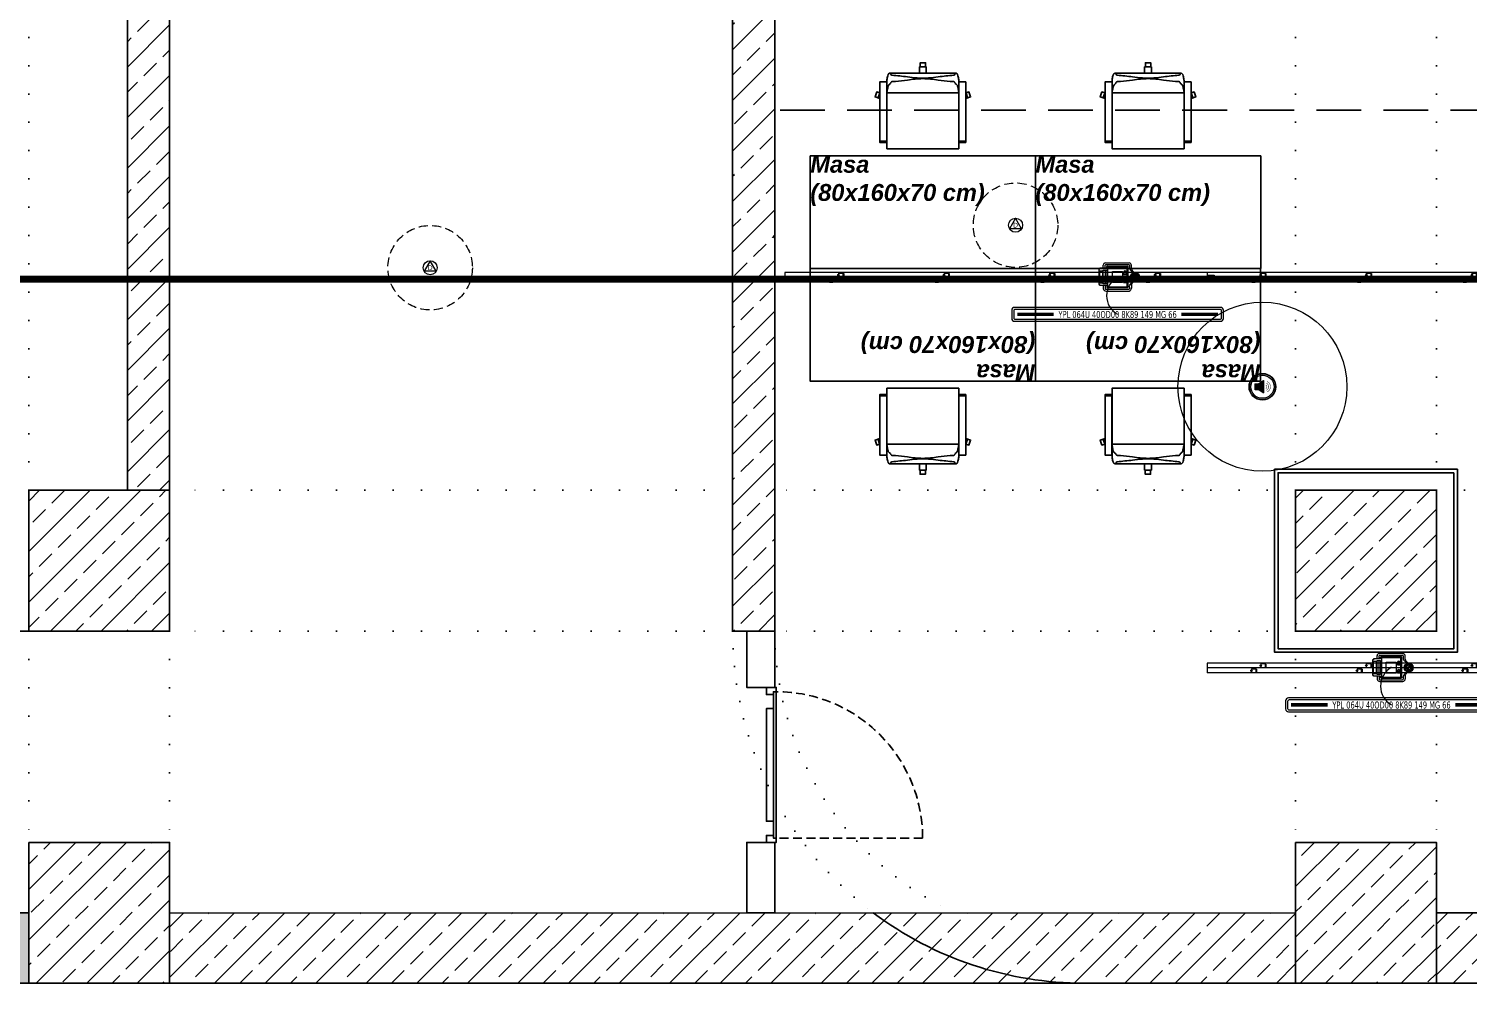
# Model space of a CAD drawing. Header units: centimetres. Extents: x 405564 to 502064, y 46284 to 60634.
# Drawn here: x 483750 to 484772, y 51833 to 52510 of the extents above; entities that cross this region are included whole.
import ezdxf
from ezdxf.enums import TextEntityAlignment as Align
from ezdxf.xclip import XClip

# ---------------------------------------------------------------- set-up
doc = ezdxf.new("R2010")
doc.units = ezdxf.units.CM
doc.header["$XCLIPFRAME"] = 0
for name, pattern in [('ACAD_ISO07W100', [3, 0, -3]), ('BORDER', [1.75, 0.5, -0.25, 0.5, -0.25, 0, -0.25]), ('DASHDOT', [25.4, 12.7, -6.35, 0, -6.35]), ('DOT', [0.25, 0, -0.25]), ('HIDDEN', [9.525, 6.35, -3.175])]:
    doc.linetypes.add(name, pattern=pattern)
doc.layers.get('0').update_dxf_attribs({"color": 8, "lineweight": 9})
for name, color, linetype, lineweight in [('---___EB_draft00_parselsiniri', 8, 'BORDER', 9), ('0-KRCN-AYDINLATMA-130426', 8, 'Continuous', 9), ('0-KRCN-MİMARİ-220526', 8, 'Continuous', 9)]:
    doc.layers.add(name, color=color, linetype=linetype, lineweight=lineweight)
for name, color, linetype in [('AS_CIZGI_ARSA', 8, 'Continuous'), ('AS_DOS_TERAS_UST', 8, 'ACAD_ISO07W100'), ('AS_DUV_ALCIPAN_YANGINA-SUYA DAYANIMLI', 8, 'Continuous'), ('AS_DUV_GAZBETON', 8, 'Continuous'), ('AS_KAPI_POZ', 8, 'Continuous'), ('AS_KAPI_SAC', 8, 'Continuous'), ('AS_TA_BETONARME', 5, 'Continuous'), ('AS_TA_TARAMA', 8, 'Continuous'), ('AS_TEFR_CIHAZ', 8, 'Continuous'), ('AS_TEFR_MOB', 8, 'Continuous')]:
    doc.layers.add(name, color=color, linetype=linetype)
doc.styles.add('2', font='arial.ttf', dxfattribs={"width": 0.9, "height": 200})
doc.styles.add('Kalin02', font='arialbd.ttf')
doc.styles.add('OLCU', font='romanstw.shx', dxfattribs={"width": 0.6})
doc.styles.add('TAHOMA', font='tahoma.ttf')
pattern_1 = [(225, (17560.68, -7819.299), (17.96051, -17.96051), []), (225, (17542.72, -7819.299), (17.96051, -17.96051), [12.7, -6.35])]
pattern_2 = [(225, (14313.18, -8756.454), (17.9605, -17.9605), []), (225, (14295.22, -8756.454), (17.9605, -17.9605), [12.7, -6.35])]
pattern_3 = [(225, (-115236.053, 63695.445), (17.9605122, -17.9605122), []), (225, (-115254.013, 63695.445), (17.9605122, -17.9605122), [12.7, -6.35])]

# ---------------------------------------------------------------- blocks, each defined once
blk = doc.blocks.new('YPL 064U 40OD00 8K89 149 MG 66')
at = {"layer": '0-KRCN-AYDINLATMA-130426'}
for points in [[(75.2, -2.9), (75.2, 2.9, 0.414214), (73.2, 4.9), (-73.2, 4.9, 0.414214), (-75.2, 2.9), (-75.2, -2.9, 0.414214), (-73.2, -4.9), (73.2, -4.9, 0.414214)], [(73.8, -2.5), (73.8, 2.5, 0.414214), (72.8, 3.5), (-72.8, 3.5, 0.414214), (-73.8, 2.5), (-73.8, -2.5, 0.414214), (-72.8, -3.5), (72.8, -3.5, 0.414214)]]:
    blk.add_lwpolyline(points, format="xyb", close=True, dxfattribs=at)
at = {"layer": '0-KRCN-AYDINLATMA-130426', "const_width": 2.51, "elevation": 1.3}
for points in [[(-71.3, 0), (-45.4, 0)], [(45.4, 0), (71.3, 0)]]:
    blk.add_lwpolyline(points, dxfattribs=at)
at = {"layer": '0-KRCN-AYDINLATMA-130426', "ltscale": 60, "style": 'TAHOMA', "width": 0.8}
blk.add_text('YPL 064U 40OD00 8K89 149 MG 66', height=5, dxfattribs=at).set_placement((0, -0.1), align=Align.MIDDLE_CENTER)
blk = doc.blocks.new('25A BUSBAR 3MT')
at = {"layer": '0-KRCN-AYDINLATMA-130426'}
for p, q in [((3000, 34), (0, 34)), ((0, 34), (0, -34)), ((3000, 0), (0, 0)), ((385, 17), (377, 17)), ((381, 28), (381, 22)), ((381, 20), (381, 14)), ((381, 12), (381, 6)), ((384, 31), (409, 31)), ((384, 3), (409, 3)), ((412, 27), (412, 28)), ((412, 28), (415, 28)), ((412, 7), (412, 6)), ((412, 6), (415, 6)), ((415, 27), (415, 28)), ((415, 7), (415, 6)), ((418, 27), (418, 7)), ((1135, 17), (1127, 17)), ((1131, 28), (1131, 22)), ((1131, 20), (1131, 14)), ((1131, 12), (1131, 6)), ((1134, 31), (1159, 31)), ((1134, 3), (1159, 3)), ((1162, 27), (1162, 28)), ((1162, 28), (1165, 28)), ((1162, 7), (1162, 6)), ((1162, 6), (1165, 6)), ((1165, 27), (1165, 28)), ((1165, 7), (1165, 6)), ((1168, 27), (1168, 7)), ((1885, 17), (1877, 17)), ((1881, 28), (1881, 22)), ((1881, 20), (1881, 14)), ((1881, 12), (1881, 6)), ((1884, 31), (1909, 31)), ((1884, 3), (1909, 3)), ((1912, 27), (1912, 28)), ((1912, 28), (1915, 28)), ((1912, 7), (1912, 6)), ((1912, 6), (1915, 6)), ((1915, 27), (1915, 28)), ((1915, 7), (1915, 6)), ((1918, 27), (1918, 7)), ((2635, 17), (2627, 17)), ((2631, 28), (2631, 22)), ((2631, 20), (2631, 14)), ((2631, 12), (2631, 6)), ((2634, 31), (2659, 31)), ((2634, 3), (2659, 3)), ((2662, 27), (2662, 28)), ((2662, 28), (2665, 28)), ((2662, 7), (2662, 6)), ((2662, 6), (2665, 6)), ((2665, 27), (2665, 28)), ((2665, 7), (2665, 6)), ((2668, 27), (2668, 7)), ((3000, 34), (3000, -34)), ((3000, 17), (3050, 17)), ((3000, 16), (3047, 16)), ((3047, 16), (3047, -16)), ((3048, 17), (3048, -17)), ((3050, 17), (3050, -17)), ((3000, -34), (0, -34)), ((318, -19), (311, -19)), ((315, -8), (315, -14)), ((315, -15), (315, -22)), ((315, -24), (315, -30)), ((318, -5), (342, -5)), ((318, -33), (342, -33)), ((345, -9), (345, -8)), ((345, -8), (349, -8)), ((345, -29), (345, -30)), ((345, -30), (349, -30)), ((349, -9), (349, -8)), ((349, -29), (349, -30)), ((352, -9), (352, -29)), ((1068, -19), (1061, -19)), ((1065, -8), (1065, -14)), ((1065, -15), (1065, -22)), ((1065, -24), (1065, -30)), ((1068, -5), (1092, -5)), ((1068, -33), (1092, -33)), ((1095, -9), (1095, -8)), ((1095, -8), (1099, -8)), ((1095, -29), (1095, -30)), ((1095, -30), (1099, -30)), ((1099, -9), (1099, -8)), ((1099, -29), (1099, -30)), ((1102, -9), (1102, -29)), ((1818, -19), (1811, -19)), ((1815, -8), (1815, -14)), ((1815, -15), (1815, -22)), ((1815, -24), (1815, -30)), ((1818, -5), (1842, -5)), ((1818, -33), (1842, -33)), ((1845, -9), (1845, -8)), ((1845, -8), (1849, -8)), ((1845, -29), (1845, -30)), ((1845, -30), (1849, -30)), ((1849, -9), (1849, -8)), ((1849, -29), (1849, -30)), ((1852, -9), (1852, -29)), ((2568, -19), (2561, -19)), ((2565, -8), (2565, -14)), ((2565, -15), (2565, -22)), ((2565, -24), (2565, -30)), ((2568, -5), (2592, -5)), ((2568, -33), (2592, -33)), ((2595, -9), (2595, -8)), ((2595, -8), (2599, -8)), ((2595, -29), (2595, -30)), ((2595, -30), (2599, -30)), ((2599, -9), (2599, -8)), ((2599, -29), (2599, -30)), ((2602, -9), (2602, -29)), ((3000, -16), (3047, -16)), ((3000, -17), (3050, -17))]:
    blk.add_line(p, q, dxfattribs=at)
for points in [[(418, 27), (412, 27), (412, 7), (418, 7)], [(1168, 27), (1162, 27), (1162, 7), (1168, 7)], [(1918, 27), (1912, 27), (1912, 7), (1918, 7)], [(2668, 27), (2662, 27), (2662, 7), (2668, 7)], [(3000, 6), (3023, 6), (3023, -6), (3000, -6)], [(352, -9), (345, -9), (345, -29), (352, -29)], [(1102, -9), (1095, -9), (1095, -29), (1102, -29)], [(1852, -9), (1845, -9), (1845, -29), (1852, -29)], [(2602, -9), (2595, -9), (2595, -29), (2602, -29)]]:
    blk.add_lwpolyline(points, close=True, dxfattribs=at)
for centre, radius in [((381, 17), 5.16), ((1131, 17), 5.16), ((1881, 17), 5.16), ((2631, 17), 5.16), ((3017, 0), 2.96), ((315, -19), 5.16), ((1065, -19), 5.16), ((1815, -19), 5.16), ((2565, -19), 5.16)]:
    blk.add_circle(centre, radius, dxfattribs=at)
for centre, start, end in [((384, 28), 90, 180), ((384, 6), 180, 270), ((409, 28), 0, 90), ((409, 6), 270, 0), ((1134, 28), 90, 180), ((1134, 6), 180, 270), ((1159, 28), 0, 90), ((1159, 6), 270, 0), ((1884, 28), 90, 180), ((1884, 6), 180, 270), ((1909, 28), 0, 90), ((1909, 6), 270, 0), ((2634, 28), 90, 180), ((2634, 6), 180, 270), ((2659, 28), 0, 90), ((2659, 6), 270, 0), ((318, -8), 90, 180), ((318, -30), 180, 270), ((342, -8), 0, 90), ((342, -30), 270, 0), ((1068, -8), 90, 180), ((1068, -30), 180, 270), ((1092, -8), 0, 90), ((1092, -30), 270, 0), ((1818, -8), 90, 180), ((1818, -30), 180, 270), ((1842, -8), 0, 90), ((1842, -30), 270, 0), ((2568, -8), 90, 180), ((2568, -30), 180, 270), ((2592, -8), 0, 90), ((2592, -30), 270, 0)]:
    blk.add_arc(centre, 3, start, end, dxfattribs=at)
blk = doc.blocks.new('DABLINE ÇIKIŞ NOKTASI')
at = {"layer": '0-KRCN-AYDINLATMA-130426'}
for p, q in [((-0.495, 0.217), (-0.525, 0.217)), ((-0.525, 0.217), (-0.525, -0.209)), ((-0.298, 0.245), (-0.495, 0.245)), ((-0.495, 0.245), (-0.495, 0.217)), ((-0.397, 0.245), (-0.397, 0.332)), ((-0.339, 0.245), (-0.339, 0.328)), ((-0.336, 0.398), (0.328, 0.398)), ((-0.321, 0.346), (0.318, 0.346)), ((-0.298, 0.245), (-0.298, 0.291)), ((-0.281, 0.308), (0.278, 0.308)), ((-0.274, 0.266), (-0.274, -0.256)), ((-0.257, 0.283), (0.254, 0.283)), ((0, 0), (-0.019, 0)), ((0, 0), (0, 0.019)), ((0, 0), (0.019, 0)), ((0, 0), (0, -0.019)), ((0.172, 0.117), (0.172, 0.075)), ((0.172, 0.117), (0.246, 0.117)), ((0.172, 0.075), (0.246, 0.075)), ((0.178, 0.117), (0.178, 0.143)), ((0.187, 0.117), (0.187, 0.143)), ((0.231, 0.138), (0.231, 0.143)), ((0.231, 0.138), (0.239, 0.138)), ((0.239, 0.138), (0.239, 0.143)), ((0.246, 0.117), (0.246, 0.075)), ((0.271, -0.256), (0.271, 0.266)), ((0.296, -0.279), (0.296, 0.291)), ((0.335, 0.328), (0.335, 0.262)), ((0.394, 0.233), (0.394, 0.319)), ((0.529, 0.05), (0.434, -0.03)), ((0.451, -0.052), (0.546, 0.031)), ((-0.525, -0.209), (-0.493, -0.209)), ((-0.493, -0.24), (-0.493, -0.209)), ((-0.298, -0.24), (-0.493, -0.24)), ((-0.396, -0.24), (-0.396, -0.322)), ((-0.339, -0.24), (-0.339, -0.324)), ((-0.322, -0.341), (0.318, -0.341)), ((-0.317, -0.391), (0.328, -0.391)), ((-0.298, -0.24), (-0.298, -0.279)), ((-0.281, -0.297), (0.278, -0.297)), ((-0.257, -0.273), (0.254, -0.273)), ((0.172, -0.11), (0.172, -0.151)), ((0.172, -0.11), (0.246, -0.11)), ((0.172, -0.151), (0.246, -0.151)), ((0.178, -0.11), (0.178, -0.083)), ((0.187, -0.11), (0.187, -0.083)), ((0.231, -0.11), (0.231, -0.083)), ((0.239, -0.11), (0.239, -0.083)), ((0.246, -0.11), (0.246, -0.151)), ((0.335, -0.282), (0.335, -0.324)), ((0.394, -0.221), (0.394, -0.312))]:
    blk.add_line(p, q, dxfattribs=at)
for points in [[(-0.497, 0.174), (-0.419, 0.174), (-0.419, -0.176), (-0.497, -0.176)], [(-0.396, 0.194), (-0.343, 0.194), (-0.343, -0.193), (-0.396, -0.193)], [(-0.333, 0.194), (-0.296, 0.194), (-0.296, -0.193), (-0.333, -0.193)], [(-0.143, 0.153), (0.143, 0.153), (0.143, -0.153), (-0.143, -0.153)]]:
    blk.add_lwpolyline(points, close=True, dxfattribs=at)
for radius in [0.127, 0.0967, 0.0641]:
    blk.add_circle((0.491, -0.001), radius, dxfattribs=at)
for centre, radius, start, end in [((-0.315, 0.318), 0.083, 105.0378, 170.3257), ((-0.321, 0.328), 0.0173, 90, 180), ((-0.281, 0.291), 0.0173, 90, 180), ((-0.257, 0.266), 0.0173, 90, 180), ((0.209, 0.143), 0.0306, 0, 180), ((0.209, 0.143), 0.022, 0, 180), ((0.254, 0.266), 0.0173, 0, 90), ((0.278, 0.291), 0.0173, 0, 90), ((0.318, 0.328), 0.0173, 0, 90), ((0.303, 0.311), 0.0907, 5.5318, 74.2602), ((-0.314, -0.308), 0.083, 189.6743, 267.7515), ((-0.322, -0.324), 0.0173, 180, 270), ((-0.281, -0.279), 0.0173, 180, 270), ((-0.257, -0.256), 0.0173, 180, 270), ((0.209, -0.083), 0.0306, 0, 180), ((0.209, -0.083), 0.022, 0, 180), ((0.254, -0.256), 0.0173, 270, 0), ((0.278, -0.279), 0.0173, 270, 0), ((0.318, -0.324), 0.0173, 270, 0), ((0.303, -0.304), 0.0907, 285.7398, 354.4682)]:
    blk.add_arc(centre, radius, start, end, dxfattribs=at)
for points in [[(0.335, 0.262), (0.345, 0.219), (0.388, 0.172), (0.446, 0.118)], [(0.394, 0.233), (0.411, 0.185), (0.441, 0.155), (0.473, 0.125)]]:
    blk.add_spline(points, degree=3, dxfattribs=at)
for points, knots in [([(0.335, -0.282), (0.339, -0.262), (0.349, -0.216), (0.374, -0.181), (0.445, -0.101), (0.435, -0.116)], [0, 0, 0, 0, 3.352448, 7.608656, 11.436508, 11.436508, 11.436508, 11.436508]), ([(0.394, -0.221), (0.4, -0.204), (0.413, -0.167), (0.444, -0.14), (0.458, -0.124)], [0, 0, 0, 0, 3.152774, 6.811768, 6.811768, 6.811768, 6.811768])]:
    blk.add_open_spline(points, degree=3, knots=knots, dxfattribs=at)
blk.add_open_spline([(0.435, -0.116), (0.435, -0.116), (0.434, -0.117), (0.434, -0.118)], degree=3, dxfattribs=at)
blk = doc.blocks.new('KD')
at = {"layer": '0-KRCN-AYDINLATMA-130426'}
for p, q in [((0, 5), (-4.3, -2.5)), ((4.3, -2.5), (0, 5)), ((4.3, -2.5), (-4.3, -2.5))]:
    blk.add_line(p, q, dxfattribs=at)
at = {"layer": '0-KRCN-AYDINLATMA-130426', "linetype": 'HIDDEN'}
blk.add_circle((0, 0), 30, dxfattribs=at)
at = {"layer": '0-KRCN-AYDINLATMA-130426'}
blk.add_circle((0, 0), 5, dxfattribs=at)
at = {"layer": '0-KRCN-AYDINLATMA-130426', "style": '2'}
blk.add_text('D', height=3.36, dxfattribs=at).set_placement((0, 0), align=Align.MIDDLE_CENTER)
blk = doc.blocks.new('SIVA ÜSTÜ TİPİ HOPARLÖR')
at = {"layer": '0-KRCN-AYDINLATMA-130426'}
h = blk.add_hatch(color=256, dxfattribs=at)
h.dxf.hatch_style = 1
h.paths.add_polyline_path([(9.2, 0, 1), (-9.2, 0, 1)])
h.paths.add_polyline_path([(8.2, 0, -1), (-8.2, 0, -1)], flags=16)
h.paths.add_polyline_path([(1.3, -3.9, -0.598176), (0.3, -4.4), (-2.7, -2.4, 0.147433), (-3, -2.3), (-5.1, -2.3, -0.414214), (-5.7, -1.7), (-5.7, 1.7, -0.414214), (-5.1, 2.3), (-3, 2.3, 0.147433), (-2.7, 2.4), (0.3, 4.4, -0.598176), (1.3, 3.9)], flags=0)
h = blk.add_hatch(color=256, dxfattribs=at)
h.dxf.hatch_style = 1
h.paths.add_polyline_path([(0.3, -4.4, 0.598176), (1.3, -3.9), (1.3, 3.9, 0.598176), (0.3, 4.4), (-2.7, 2.4, -0.147433), (-3, 2.3), (-5.1, 2.3, 0.414214), (-5.7, 1.7), (-5.7, -1.7, 0.414214), (-5.1, -2.3), (-3, -2.3, -0.147433), (-2.7, -2.4)])
at = {"layer": '0-KRCN-AYDINLATMA-130426', "const_width": 0.317}
blk.add_lwpolyline([(0.3, -4.4, 0.598176), (1.3, -3.9), (1.3, 3.9, 0.598176), (0.3, 4.4), (-2.7, 2.4, -0.147433), (-3, 2.3), (-5.1, 2.3, 0.414214), (-5.7, 1.7), (-5.7, -1.7, 0.414214), (-5.1, -2.3), (-3, -2.3, -0.147433), (-2.7, -2.4)], format="xyb", close=True, dxfattribs=at)
for points in [[(2.4, 1.3, -0.601398), (2.4, -1.3)], [(2.8, 2.5, -0.658812), (2.8, -2.5)], [(3.2, 3.7, -0.680488), (3.2, -3.7)]]:
    blk.add_lwpolyline(points, format="xyb", dxfattribs=at)
at = {"layer": '0-KRCN-AYDINLATMA-130426'}
blk.add_circle((0, 0), 60, dxfattribs=at)
at = {"layer": '0-KRCN-AYDINLATMA-130426', "ltscale": 0.1}
for radius in [9.5, 9.24, 8.23]:
    blk.add_circle((0, 0), radius, dxfattribs=at)
blk = doc.blocks.new('G$C546873DE')
at = {"layer": '0-KRCN-AYDINLATMA-130426'}
for centre in [(13966.6, 5186.8), (14161.2, 4909.5, 441.6)]:
    blk.add_arc(centre, 15.2, 119.6759, 240.9272, dxfattribs=at)
for name, p in [('KD', (13886.7, 5236.8)), ('KD', (13470.8, 5206.6)), ('YPL 064U 40OD00 8K89 149 MG 66', (13959.2, 5173.5)), ('SIVA ÜSTÜ TİPİ HOPARLÖR', (14062.1, 5122.1))]:
    blk.add_blockref(name, p, dxfattribs=at)
for name, p, xscale, yscale, zscale in [('DABLINE ÇIKIŞ NOKTASI', (13959.1, 5200, -317), 25.4, 25.4, 25.4), ('25A BUSBAR 3MT', (13722.8, 5199.7, -441.6), 0.1, 0.1, 0.1), ('25A BUSBAR 3MT', (14022.8, 5199.7, -441.6), 0.1, 0.1, 0.1), ('DABLINE ÇIKIŞ NOKTASI', (14153.6, 4922.7, 124.6), 25.4, 25.4, 25.4), ('25A BUSBAR 3MT', (14022.8, 4922.4), 0.1, 0.1, 0.1), ('YPL 064U 40OD00 8K89 149 MG 66', (14153.8, 4896.2, 441.6), 1.000014702709283, 1.000014702709283, 1.000014702709283)]:
    blk.add_blockref(name, p, dxfattribs=dict(at, xscale=xscale, yscale=yscale, zscale=zscale))
blk = doc.blocks.new('sandalye_')
at = {"layer": 'AS_TEFR_MOB', "linetype": 'ByBlock', "ltscale": 25}
for points in [[(260035.8, -40511.3), (260035.8, -40506.8), (260030.9, -40506.8), (260030.9, -40511.3)], [(260031.5, -40506.8), (260031.5, -40503.8), (260035.3, -40503.8), (260035.3, -40506.8)], [(260009.7, -40511.3), (260033.4, -40511.3)], [(260057, -40511.3), (260033.4, -40511.3)], [(260002.8, -40525.2), (260000.6, -40524.5), (259999.4, -40528.1), (260002.8, -40529.2)], [(260002.7, -40525.2), (260001.5, -40528.8)], [(260002.8, -40525.4), (260001.7, -40528.8)], [(260007.8, -40524.5), (260007.8, -40564.9), (260033.4, -40564.9)], [(260007.8, -40525.2), (260033.4, -40525.2)], [(260058.9, -40524.5), (260058.9, -40564.9), (260033.4, -40564.9)], [(260058.9, -40525.2), (260033.4, -40525.2)], [(260063.9, -40525.2), (260066.1, -40524.5), (260067.3, -40528.1), (260063.9, -40529.2)], [(260063.9, -40525.4), (260065.1, -40528.8)], [(260064.1, -40525.2), (260065.2, -40528.8)], [(260002.8, -40559.4), (260002.8, -40560.4), (260007.8, -40560.4), (260007.8, -40559.4)], [(260063.9, -40559.4), (260063.9, -40560.4), (260059, -40560.4), (260059, -40559.4)]]:
    blk.add_lwpolyline(points, dxfattribs=at)
for points in [[(260007.8, -40559.4), (260002.8, -40559.4), (260002.8, -40517.4), (260007.8, -40517.4)], [(260059, -40559.4), (260063.9, -40559.4), (260063.9, -40517.4), (260059, -40517.4)]]:
    blk.add_lwpolyline(points, close=True, dxfattribs=at)
for points in [[(260033.4, -40514.8, -0.048176), (260031.6, -40514.8, -0.000623), (260029.1, -40514.6, -0.003131), (260022.4, -40513.8, 0.007334), (260011.4, -40512.7, -0.309457), (260010.5, -40511.9, 0.002444), (260010.4, -40511.5, 0.476314), (260010.2, -40511.4, 0.375136), (260009, -40511.6, 0.082453), (260008.7, -40512.2, 0.046929), (260008.2, -40513.8, 0.002381), (260007.9, -40515.3, 0.007794), (260007.8, -40516.4), (260007.8, -40524.5, -0.011445), (260008.4, -40521.5, -0.082784), (260009.2, -40519.5, -0.150147), (260010.3, -40518.5, 0.242317), (260010.4, -40518.4, -0.036292), (260010.5, -40518, -0.114957), (260010.8, -40517.6, -0.16132), (260011.4, -40517.2, -0.020506), (260013.9, -40517, 0.024793), (260022.4, -40516.1, -0.030903), (260033.4, -40515.1, -1.030607)], [(260033.4, -40514.8, 0.048176), (260035.1, -40514.8, 0.000623), (260037.6, -40514.6, 0.003131), (260044.3, -40513.8, -0.007334), (260055.3, -40512.7, 0.309457), (260056.2, -40511.9, -0.002444), (260056.3, -40511.5, -0.476314), (260056.5, -40511.4, -0.375136), (260057.7, -40511.6, -0.082453), (260058, -40512.2, -0.046929), (260058.5, -40513.8, -0.002381), (260058.8, -40515.3, -0.007794), (260058.9, -40516.4), (260058.9, -40524.5, 0.011445), (260058.4, -40521.5, 0.082784), (260057.6, -40519.5, 0.150147), (260056.4, -40518.5, -0.242317), (260056.3, -40518.4, 0.036292), (260056.2, -40518, 0.114957), (260055.9, -40517.6, 0.16132), (260055.3, -40517.2, 0.020506), (260052.8, -40517, -0.024793), (260044.3, -40516.1, 0.030903), (260033.4, -40515.1, 1.030607)]]:
    blk.add_lwpolyline(points, format="xyb", dxfattribs=at)
blk = doc.blocks.new('80x160')
at = {"layer": 'AS_TEFR_MOB', "ltscale": 200}
blk.add_lwpolyline([(259953.4, -40569.9), (260113.4, -40569.9), (260113.4, -40649.9), (259953.4, -40649.9), (259953.4, -40569.9)], dxfattribs=at)
at = {"layer": 'AS_TEFR_MOB', "color": 1}
blk.add_blockref('sandalye_', (0, 0), dxfattribs=at)
at = {"layer": 'AS_TEFR_MOB', "ltscale": 200, "insert": (259953.4, -40569.9), "char_height": 12, "attachment_point": 1, "style": 'Kalin02'}
blk.add_mtext_dynamic_manual_height_columns('{\\fSwis721 BT|b1|i1|c162|p34;Masa\\P(80x160x70 cm)}', width=590.732, gutter_width=750, heights=[137.1], dxfattribs=at)
blk = doc.blocks.new('A1-Tefris-R01')
at = {"layer": 'AS_TEFR_CIHAZ', "linetype": 'HIDDEN', "ltscale": 5}
blk.add_lwpolyline([(17950, -4330), (8580, -4330)], dxfattribs=at)
at = {"layer": 'AS_TEFR_MOB', "color": 1}
for p in [(-251348.2, 36207.4), (-251188.2, 36207.4)]:
    blk.add_blockref('80x160', p, dxfattribs=at)
at = {"layer": 'AS_TEFR_MOB', "color": 1, "rotation": 180}
for p in [(268718.5, -45092.4), (268878.5, -45092.4)]:
    blk.add_blockref('80x160', p, dxfattribs=at)
blk = doc.blocks.new('OPK-site-surrounding-R01')
at = {"layer": '---___EB_draft00_parselsiniri', "linetype": 'DASHDOT', "ltscale": 5, "const_width": 5, "flags": 128}
blk.add_lwpolyline([(-303.7, 52.5), (22545.3, 391.1), (23723.4, -711), (24047.6, -4450), (-299.9, -4450)], close=True, dxfattribs=at)
blk = doc.blocks.new('*U691')
at = {"color": 0, "linetype": 'HIDDEN', "lineweight": -2}
blk.add_line((-3, 105), (-3, 1), dxfattribs=at)
at = {"color": 0, "lineweight": -2}
for points in [[(-112, 0), (-110, 0), (-110, 1), (-107, 1), (-107, -1), (-105, -1), (-105, -6), (-110, -6), (-110, -20)], [(2, 0), (0, 0), (0, 1), (-3, 1), (-3, -1), (-5, -1), (-5, -6), (0, -6), (0, -20)], [(-15, -1), (-15, -6), (-95, -6), (-95, -1)]]:
    blk.add_lwpolyline(points, dxfattribs=at)
blk.add_lwpolyline([(-3, 1), (-3, -1), (-107, -1), (-107, 1)], close=True, dxfattribs=at)
blk.add_lwpolyline([(0, 1), (0, 0)])
at = {"color": 0, "linetype": 'HIDDEN', "lineweight": -2}
blk.add_arc((-3, 1), 104, 90, 180, dxfattribs=at)
at = {"color": 3, "style": 'OLCU', "width": 0.5, "flags": 1}
for tag, p in [('K-DIVISYON', (-190, -95)), ('K-PBAR', (-5, -95)), ('K-KAPITIP', (-190, -345))]:
    blk.add_attdef(tag, p, '', height=17.5, dxfattribs=at)
at = {"color": 5, "true_color": 0x0505ff, "style": 'OLCU', "width": 0.5, "flags": 1}
for tag, p in [('K-NEREDEN-NO', (-190, -120)), ('K-NEREYE-NO', (-190, -195)), ('K-DUVARTIP', (-190, -295)), ('K-ACILISYON', (-190, -320))]:
    blk.add_attdef(tag, p, '', height=17.5, dxfattribs=at)
at = {"color": 1, "true_color": 0xfa0000, "style": 'OLCU', "width": 0.5, "flags": 1}
for tag, p in [('K-IZLENEBILIRLIK', (-5, -120)), ('K-TEKMELIK', (-5, -145)), ('K-KONTROLTIPNEREDEN', (-190, -170)), ('K-BAND', (-5, -170)), ('K-MENFEZ', (-5, -220)), ('K-KONTROLTIPNEREYE', (-190, -245)), ('K-PENCERE', (-5, -245)), ('K-KILITTIP', (-190, -270)), ('K-NOT-AS-MIMARI1', (-5, -295)), ('K-NOT-ELEKTRIK', (-5, -345)), ('K-NOT-YANGIN', (-5, -370)), ('K-ACMAKAPAMASISTEMI', (-190, -395)), ('K-NOT-ISLETME', (-5, -395)), ('K-YANGIN', (-190, -445))]:
    blk.add_attdef(tag, p, '', height=17.5, dxfattribs=at)
at = {"color": 220, "true_color": 0xf113d4, "style": 'OLCU', "width": 0.5, "flags": 1}
for tag, p in [('K-NEREDEN-AD', (-190, -145)), ('K-NEREYE-AD', (-190, -220))]:
    blk.add_attdef(tag, p, '', height=17.5, dxfattribs=at)
at = {"color": 0, "style": 'OLCU', "width": 0.5, "flags": 1}
for tag, p in [('K-TAMACILIRLIK', (-5, -195)), ('K-NOT-AS-MIMARI2', (-5, -320)), ('K-KASATIP', (-190, -370)), ('K-KURSUN', (-190, -420))]:
    blk.add_attdef(tag, p, '', height=17.5, dxfattribs=at)
at = {"color": 252, "style": 'OLCU', "width": 0.5, "flags": 1}
for tag, p in [('K-REZ1', (-5, -445)), ('K-REZ2', (-5, -470)), ('K-REZ3', (-5, -495)), ('K-REZ4', (-5, -520)), ('K-REZ5', (-5, -545))]:
    blk.add_attdef(tag, p, '', height=17.5, dxfattribs=at)
at = {"layer": 'AS_KAPI_POZ', "style": 'OLCU', "width": 0.45}
for tag, p in [('POZ+GEN', (-55, 16.5)), ('YUK', (-55, -21.5))]:
    blk.add_attdef(tag, text='', height=20, dxfattribs=at).set_placement(p, align=Align.MIDDLE_CENTER)
at = {"layer": 'AS_KAPI_POZ', "style": 'OLCU', "width": 0.5}
blk.add_attdef('K-NO', text='', height=8, rotation=90, dxfattribs=at).set_placement((-22, 3), align=Align.TOP_LEFT)
at = {"layer": 'AS_KAPI_POZ', "color": 251, "style": 'OLCU', "width": 0.45}
blk.add_attdef('K-DUVAR(CM)', text='', height=6, dxfattribs=at).set_placement((5, -5), align=Align.MIDDLE_RIGHT)
blk = doc.blocks.new('A$C6A10306C')
at = {"layer": 'AS_TA_TARAMA'}
h = blk.add_hatch(dxfattribs=at)
h.set_pattern_fill('ANSI33', color=256, scale=4, angle=180)
h.set_pattern_definition([(225, (13270.68, -8171.454), (17.9605, -17.9605), []), (225, (13252.72, -8171.454), (17.9605, -17.9605), [12.7, -6.35])])
edge = h.paths.add_edge_path()
edge.add_line((13285.68, -8451.45), (13285.68, -7891.45))
edge.add_line((13285.68, -7891.45), (13255.68, -7891.45))
edge.add_line((13255.68, -7891.45), (13255.68, -8451.45))
h = blk.add_hatch(dxfattribs=at)
h.set_pattern_fill('ANSI33', color=256, scale=4, angle=180)
h.set_pattern_definition(pattern_1)
h.paths.add_polyline_path([(13715.68, -8551.45), (13715.68, -7891.45), (13685.68, -7891.45), (13685.68, -8551.45)], flags=17)
h = blk.add_hatch(dxfattribs=at)
h.set_pattern_fill('ANSI33', color=256, scale=4, angle=180)
h.set_pattern_definition(pattern_1)
h.paths.add_polyline_path([(13185.68, -8451.45), (13285.68, -8451.45), (13285.68, -8551.45), (13185.68, -8551.45)], flags=17)
h = blk.add_hatch(dxfattribs=at)
h.set_pattern_fill('ANSI33', color=256, scale=4, angle=180)
h.set_pattern_definition(pattern_1)
h.paths.add_polyline_path([(14085.68, -8451.45), (14185.68, -8451.45), (14185.68, -8551.45), (14085.68, -8551.45)], flags=17)
h = blk.add_hatch(dxfattribs=at)
h.set_pattern_fill('ANSI33', color=256, scale=4, angle=180)
h.set_pattern_definition(pattern_2)
h.paths.add_polyline_path([(13185.68, -8701.45), (13285.68, -8701.45), (13285.68, -8801.45), (13185.68, -8801.45)])
h = blk.add_hatch(dxfattribs=at)
h.set_pattern_fill('ANSI33', color=256, scale=4, angle=180)
h.set_pattern_definition(pattern_2)
h.paths.add_polyline_path([(14085.68, -8701.45), (14185.68, -8701.45), (14185.68, -8801.45), (14085.68, -8801.45)])
h = blk.add_hatch(dxfattribs=at)
h.set_pattern_fill('ANSI33', color=256, scale=4, angle=180)
h.set_pattern_definition([(225, (9160.68, -8776.454), (17.96051, -17.96051), []), (225, (9142.72, -8776.454), (17.96051, -17.96051), [12.7, -6.35])])
h.paths.add_polyline_path([(13185.68, -8751.45), (5135.68, -8751.45), (5135.68, -8801.45), (13185.68, -8801.45)])
h = blk.add_hatch(dxfattribs=at)
h.set_pattern_fill('ANSI33', color=256, scale=4, angle=180)
h.set_pattern_definition(pattern_3)
h.paths.add_polyline_path([(14085.68, -8751.45), (13285.68, -8751.45), (13285.68, -8801.45), (14085.68, -8801.45)])
h = blk.add_hatch(dxfattribs=at)
h.set_pattern_fill('ANSI33', color=256, scale=4, angle=180)
h.set_pattern_definition(pattern_3)
h.paths.add_polyline_path([(14985.68, -8751.45), (14185.68, -8751.45), (14185.68, -8801.45), (14985.68, -8801.45)])
at = {"layer": 'AS_CIZGI_ARSA', "linetype": 'DASHDOT', "ltscale": 5, "flags": 128}
blk.add_lwpolyline([(4831.96, -3798.91), (27681.01, -3460.36), (28859.04, -4562.43), (29183.31, -8301.44), (4835.8, -8301.44)], close=True, dxfattribs=at)
at = {"layer": 'AS_DOS_TERAS_UST', "linetype": 'DOT', "ltscale": 80}
for p, q in [((13185.68, -8451.45), (13185.68, -7201.45)), ((13285.68, -8451.45), (13285.68, -7201.45)), ((14185.68, -8451.45), (14185.68, -7201.45)), ((14085.68, -8451.45), (14085.68, -7941.45)), ((13685.68, -8451.45), (13285.68, -8451.45)), ((14085.68, -8451.45), (13715.68, -8451.45)), ((14185.68, -8451.45), (14420.68, -8451.45)), ((13185.68, -8551.45), (12685.68, -8551.45)), ((13185.68, -8551.45), (13185.68, -8701.45)), ((13285.68, -8551.45), (13285.68, -8701.45)), ((13685.68, -8551.45), (13285.68, -8551.45)), ((14085.68, -8551.45), (13715.68, -8551.45)), ((14085.68, -8551.45), (14085.68, -8701.45)), ((14185.68, -8551.45), (14420.68, -8551.45)), ((14185.68, -8551.45), (14185.68, -8701.45))]:
    blk.add_line(p, q, dxfattribs=at)
at = {"layer": 'AS_DOS_TERAS_UST', "linetype": 'DOT', "ltscale": 50}
for points in [[(13685.64, -8551.45), (13685.64, -8551.45, 0.236068), (13785.64, -8751.45, 0.236068)], [(13715.64, -8551.45), (13715.64, -8551.45, 0.2932733), (13843.99, -8751.45)]]:
    blk.add_lwpolyline(points, format="xyb", dxfattribs=at)
at = {"layer": 'AS_DUV_ALCIPAN_YANGINA-SUYA DAYANIMLI'}
for points in [[(14200.68, -8436.45), (14070.68, -8436.45), (14070.68, -8566.45), (14200.68, -8566.45)], [(14198.18, -8438.95), (14073.18, -8438.95), (14073.18, -8563.95), (14198.18, -8563.95)]]:
    blk.add_lwpolyline(points, close=True, dxfattribs=at)
blk.add_lwpolyline([(12685.68, -8551.45), (13185.68, -8551.45)], dxfattribs=at)
at = {"layer": 'AS_DUV_GAZBETON'}
for points in [[(13715.68, -8591.45), (13715.68, -8551.45), (13695.68, -8551.45), (13695.68, -8591.45)], [(13695.68, -8751.45), (13715.68, -8751.45), (13715.68, -8701.45), (13695.68, -8701.45)]]:
    blk.add_lwpolyline(points, close=True, dxfattribs=at)
at = {"layer": 'AS_TA_BETONARME'}
for p, q in [((13185.68, -8751.45), (5135.68, -8751.45)), ((13285.68, -8751.65), (14085.68, -8751.45)), ((14985.68, -8751.45), (14185.68, -8751.45)), ((13185.68, -8801.45), (5135.68, -8801.45)), ((13285.68, -8801.45), (14085.68, -8801.45)), ((14985.68, -8801.45), (14185.68, -8801.45))]:
    blk.add_line(p, q, dxfattribs=at)
blk.add_lwpolyline([(13285.68, -8451.45), (13285.68, -7891.45), (13255.68, -7891.45), (13255.68, -8451.45)], dxfattribs=at)
for points in [[(13715.68, -8551.45), (13715.68, -7891.45), (13685.68, -7891.45), (13685.68, -8551.45)], [(13185.68, -8451.45), (13285.68, -8451.45), (13285.68, -8551.45), (13185.68, -8551.45)], [(14085.68, -8451.45), (14185.68, -8451.45), (14185.68, -8551.45), (14085.68, -8551.45)], [(13185.68, -8701.45), (13285.68, -8701.45), (13285.68, -8801.45), (13185.68, -8801.45)], [(14085.68, -8701.45), (14185.68, -8701.45), (14185.68, -8801.45), (14085.68, -8801.45)]]:
    blk.add_lwpolyline(points, close=True, dxfattribs=at)
blk.add_lwpolyline([(13785.64, -8751.45, 0.1622777), (13935.64, -8801.45)], format="xyb", dxfattribs=at)
ref = blk.add_blockref('OPK-site-surrounding-R01', (5135.68, -3851.45))
XClip(ref).set_block_clipping_path([(-5135.679684336, -9648.5463532069), (26364.320315664, 3851.4536467931)])
blk.add_blockref('A1-Tefris-R01', (5135.68, -3851.45))
at = {"layer": 'AS_KAPI_SAC', "rotation": 270}
blk.add_blockref('*U691', (13715.68, -8701.45), dxfattribs=at)

msp = doc.modelspace()

# ---------------------------------------------------------------- block references
at = {"layer": '0-KRCN-AYDINLATMA-130426'}
msp.add_blockref('G$C546873DE', (470564.1, 47134), dxfattribs=at)

# ---------------------------------------------------------------- next in the draw order: block references
at = {"layer": '0-KRCN-MİMARİ-220526'}
msp.add_blockref('A$C6A10306C', (470564.1, 60634), dxfattribs=at)

doc.saveas('drawing.dxf')
